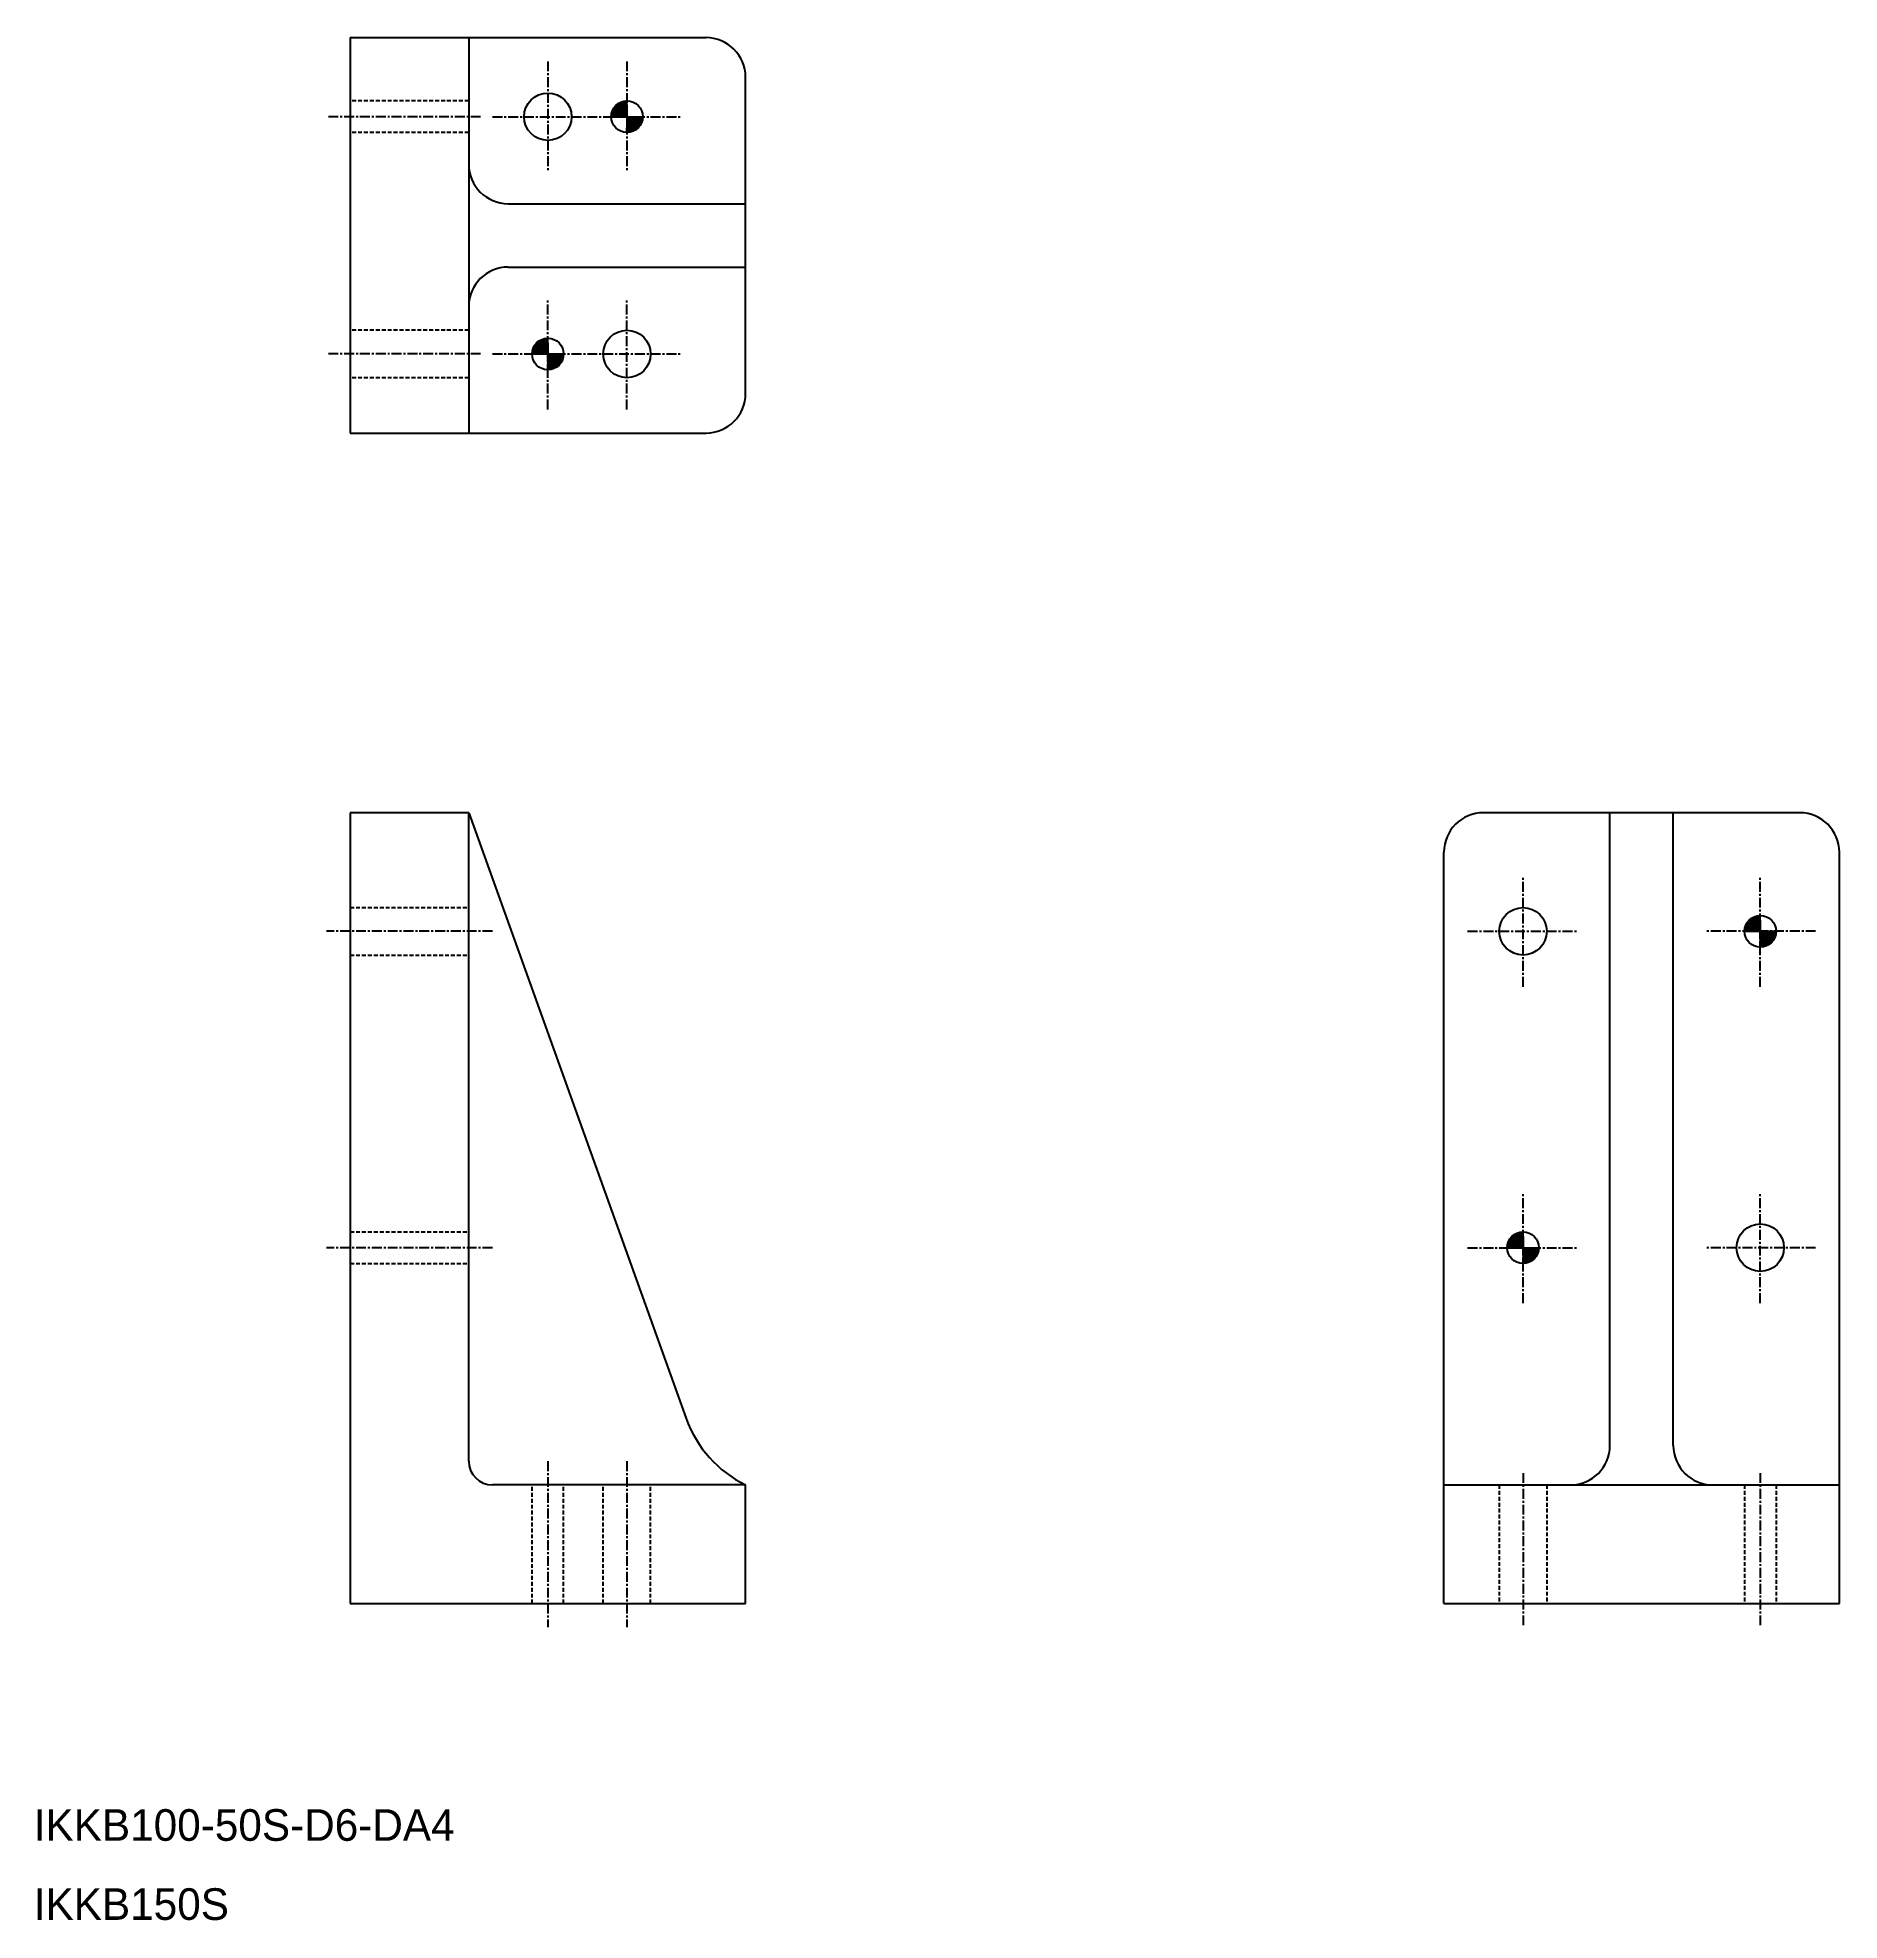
# Model space of a CAD drawing. Extents: x 10 to 238, y 10 to 248.
import ezdxf

# ---------------------------------------------------------------- set-up
doc = ezdxf.new("R2010")
doc.units = 0
doc.linetypes.add('CENTER', pattern=[2, 1.25, -0.25, 0.25, -0.25])
doc.linetypes.add('DASHED', pattern=[0.75, 0.5, -0.25])
doc.layers.get('0').update_dxf_attribs({"linetype": 'CONTINUOUS'})
doc.layers.add('CENTER', color=1, linetype='CENTER')

# ---------------------------------------------------------------- blocks, each defined once
blk = doc.blocks.new('*U2')
at = {"color": 7, "linetype": 'CONTINUOUS'}
for p, q in [((83.59, 239.41), (83, 238)), ((85, 240), (83.59, 239.41)), ((85, 239.41), (85, 240)), ((85, 239.41), (85, 238)), ((83, 238), (85, 238)), ((85, 238), (87, 238)), ((85, 238), (85, 236.59)), ((86.41, 236.59), (85, 236)), ((85, 236), (85, 236.59)), ((87, 238), (86.41, 236.59))]:
    blk.add_line(p, q, dxfattribs=at)
for points in [[(83.59, 239.41), (83, 238), (85, 238)], [(85, 240), (83.59, 239.41), (85, 239.41)], [(83, 238), (83, 238), (85, 238)], [(85, 238), (85, 238), (87, 238)], [(85, 238), (85, 236.59), (86.41, 236.59)]]:
    blk.add_solid(points, dxfattribs=at)
at = {"color": 7, "linetype": 'CONTINUOUS', "extrusion": (0, 0, -1)}
for points in [[(-83.59, 239.41), (-85, 239.41), (-85, 238)], [(-85, 238), (-87, 238), (-86.41, 236.59)], [(-85, 236.59), (-86.41, 236.59), (-85, 236)]]:
    blk.add_solid(points, dxfattribs=at)
blk = doc.blocks.new('*U3')
at = {"color": 7, "linetype": 'CONTINUOUS'}
for p, q in [((75, 210), (73.59, 209.41)), ((75, 209.41), (75, 210)), ((73.59, 209.41), (73, 208)), ((73, 208), (75, 208)), ((75, 209.41), (75, 208)), ((75, 208), (77, 208)), ((75, 208), (75, 206.59)), ((77, 208), (76.41, 206.59)), ((76.41, 206.59), (75, 206)), ((75, 206), (75, 206.59))]:
    blk.add_line(p, q, dxfattribs=at)
for points in [[(75, 210), (73.59, 209.41), (75, 209.41)], [(73.59, 209.41), (73, 208), (75, 208)], [(73, 208), (73, 208), (75, 208)], [(75, 208), (75, 208), (77, 208)], [(75, 208), (75, 206.59), (76.41, 206.59)]]:
    blk.add_solid(points, dxfattribs=at)
at = {"color": 7, "linetype": 'CONTINUOUS', "extrusion": (0, 0, -1)}
for points in [[(-73.59, 209.41), (-75, 209.41), (-75, 208)], [(-75, 208), (-77, 208), (-76.41, 206.59)], [(-75, 206.59), (-76.41, 206.59), (-75, 206)]]:
    blk.add_solid(points, dxfattribs=at)
blk = doc.blocks.new('*U4')
at = {"color": 7, "linetype": 'CONTINUOUS'}
for p, q in [((196.88, 96.41), (196.3, 95)), ((198.3, 97), (196.88, 96.41)), ((198.3, 96.41), (198.3, 97)), ((198.3, 96.41), (198.3, 95)), ((196.3, 95), (198.3, 95)), ((198.3, 95), (200.3, 95)), ((198.3, 95), (198.3, 93.59)), ((199.71, 93.59), (198.3, 93)), ((198.3, 93), (198.3, 93.59)), ((200.3, 95), (199.71, 93.59))]:
    blk.add_line(p, q, dxfattribs=at)
for points in [[(196.88, 96.41), (196.3, 95), (198.3, 95)], [(198.3, 97), (196.88, 96.41), (198.3, 96.41)], [(196.3, 95), (196.3, 95), (198.3, 95)], [(198.3, 95), (198.3, 95), (200.3, 95)], [(198.3, 95), (198.3, 93.59), (199.71, 93.59)]]:
    blk.add_solid(points, dxfattribs=at)
at = {"color": 7, "linetype": 'CONTINUOUS', "extrusion": (0, 0, -1)}
for points in [[(-196.88, 96.41), (-198.3, 96.41), (-198.3, 95)], [(-198.3, 95), (-200.3, 95), (-199.71, 93.59)], [(-198.3, 93.59), (-199.71, 93.59), (-198.3, 93)]]:
    blk.add_solid(points, dxfattribs=at)
blk = doc.blocks.new('*U5')
at = {"color": 7, "linetype": 'CONTINUOUS'}
for p, q in [((226.88, 136.41), (226.3, 135)), ((228.3, 137), (226.88, 136.41)), ((228.3, 136.41), (228.3, 137)), ((228.3, 136.41), (228.3, 135)), ((226.3, 135), (228.3, 135)), ((228.3, 135), (230.3, 135)), ((228.3, 135), (228.3, 133.59)), ((229.71, 133.59), (228.3, 133)), ((228.3, 133), (228.3, 133.59)), ((230.3, 135), (229.71, 133.59))]:
    blk.add_line(p, q, dxfattribs=at)
for points in [[(226.88, 136.41), (226.3, 135), (228.3, 135)], [(228.3, 137), (226.88, 136.41), (228.3, 136.41)], [(226.3, 135), (226.3, 135), (228.3, 135)], [(228.3, 135), (228.3, 135), (230.3, 135)], [(228.3, 135), (228.3, 133.59), (229.71, 133.59)]]:
    blk.add_solid(points, dxfattribs=at)
at = {"color": 7, "linetype": 'CONTINUOUS', "extrusion": (0, 0, -1)}
for points in [[(-226.88, 136.41), (-228.3, 136.41), (-228.3, 135)], [(-228.3, 135), (-230.3, 135), (-229.71, 133.59)], [(-228.3, 133.59), (-229.71, 133.59), (-228.3, 133)]]:
    blk.add_solid(points, dxfattribs=at)

msp = doc.modelspace()

# ---------------------------------------------------------------- linework, layer by layer
at = {"color": 7, "linetype": 'CONTINUOUS'}
for p, q in [((50, 248), (95, 248)), ((50, 248), (50, 198)), ((65, 248), (65, 198)), ((100, 203), (100, 243)), ((70, 227), (100, 227)), ((70, 219), (100, 219)), ((50, 198), (95, 198)), ((50, 150), (50, 50)), ((65, 150), (50, 150)), ((65, 150), (92.5, 73.39)), ((65, 68), (65, 150)), ((233.3, 150), (193.3, 150)), ((209.3, 70), (209.3, 150)), ((217.3, 70), (217.3, 150)), ((188.3, 50), (188.3, 145)), ((238.3, 50), (238.3, 145)), ((100, 65), (68, 65)), ((100, 50), (100, 65)), ((188.3, 65), (238.3, 65)), ((50, 50), (100, 50)), ((188.3, 50), (238.3, 50))]:
    msp.add_line(p, q, dxfattribs=at)
at = {"color": 3, "linetype": 'DASHED'}
for p, q in [((65, 240), (50, 240)), ((65, 236), (50, 236)), ((65, 211), (50, 211)), ((65, 205), (50, 205)), ((50, 138), (65, 138)), ((50, 132), (65, 132)), ((50, 97), (65, 97)), ((50, 93), (65, 93)), ((73, 50), (73, 65)), ((77, 50), (77, 65)), ((82, 50), (82, 65)), ((88, 50), (88, 65)), ((195.3, 65), (195.3, 50)), ((201.3, 65), (201.3, 50)), ((226.3, 65), (226.3, 50)), ((230.3, 65), (230.3, 50))]:
    msp.add_line(p, q, dxfattribs=at)
at = {"color": 7, "linetype": 'CONTINUOUS'}
for centre, radius in [((75, 238), 3), ((85, 238), 2), ((75, 208), 2), ((85, 208), 3), ((198.3, 135), 3), ((228.3, 135), 2), ((228.3, 95), 3), ((198.3, 95), 2)]:
    msp.add_circle(centre, radius, dxfattribs=at)
for centre, radius, start, end in [((95, 243), 5, 0, 90), ((70, 232), 5, 180, 270), ((70, 214), 5, 90, 180), ((95, 203), 5, 270, 0), ((193.3, 145), 5, 90, 180), ((233.3, 145), 5, 0, 90), ((106.62, 78.46), 15, 199.7469, 243.8199), ((204.3, 70), 5, 270, 0), ((222.3, 70), 5, 180, 270), ((68, 68), 3, 180, 270)]:
    msp.add_arc(centre, radius, start, end, dxfattribs=at)
at = {"layer": 'CENTER', "color": 1, "linetype": 'CENTER'}
for p, q in [((75, 245), (75, 231)), ((85, 245), (85, 231)), ((66.5, 238), (47, 238)), ((68, 238), (82, 238)), ((78, 238), (92, 238)), ((75, 201), (75, 215)), ((85, 201), (85, 215)), ((66.5, 208), (47, 208)), ((68, 208), (82, 208)), ((78, 208), (92, 208)), ((198.3, 128), (198.3, 142)), ((228.3, 128), (228.3, 142)), ((68, 135), (47, 135)), ((191.3, 135), (205.3, 135)), ((235.3, 135), (221.3, 135)), ((198.3, 88), (198.3, 102)), ((228.3, 88), (228.3, 102)), ((68, 95), (47, 95)), ((191.3, 95), (205.3, 95)), ((235.3, 95), (221.3, 95)), ((75, 68), (75, 47)), ((85, 68), (85, 47)), ((198.3, 66.5), (198.3, 47)), ((228.3, 66.5), (228.3, 47))]:
    msp.add_line(p, q, dxfattribs=at)

# ---------------------------------------------------------------- block references
at = {"color": 7, "linetype": 'CONTINUOUS'}
for name in ['*U2', '*U3', '*U5', '*U4']:
    msp.add_blockref(name, (0, 0), dxfattribs=at)

# ---------------------------------------------------------------- texts
for s, p in [('IKKB100-50S-D6-DA4', (10, 20)), ('IKKB150S', (10, 10))]:
    msp.add_text(s, height=4, dxfattribs=at).set_placement(p)

doc.saveas('drawing.dxf')
